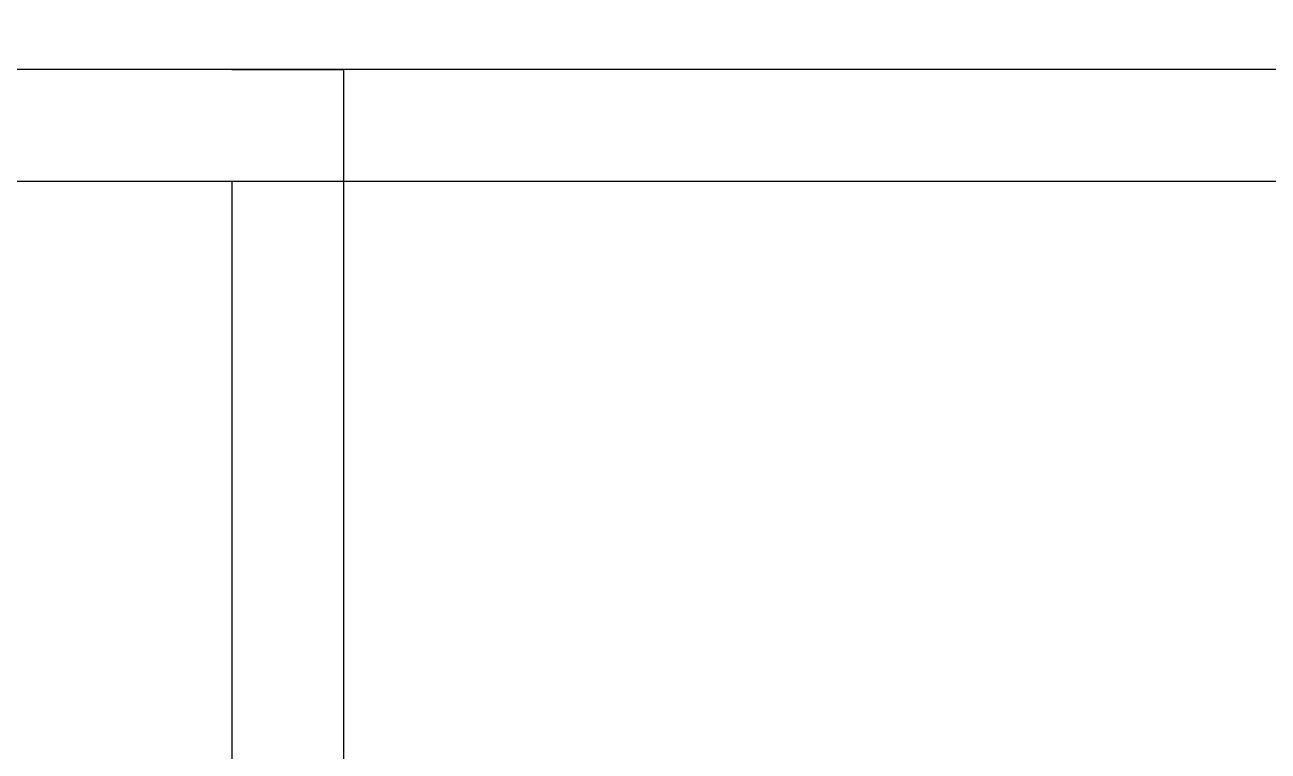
# Model space of a CAD drawing. Header units: inches. Extents: x 21 to 32698, y 13 to 3712.
# Drawn here: x 10472.08 to 10499.91, y 989.33 to 1005.58 of the extents above; entities that cross this region are included whole.
import ezdxf

# ---------------------------------------------------------------- set-up
doc = ezdxf.new("R2010")
doc.units = ezdxf.units.IN
doc.header["$MEASUREMENT"] = 0
doc.set_wipeout_variables(frame=1)
for name, color, linetype, lineweight in [('Z_MİM_-KM-GLAZ', 8, 'Continuous', 25), ('Z_MİM_-KM-WALL', 8, 'Continuous', 25), ('Z_MİM_-KM-WALL-PL', 8, 'Continuous', 25), ('Z_MİM_-KM-WALL-PLASTER', 8, 'Continuous', 25)]:
    doc.layers.add(name, color=color, linetype=linetype, lineweight=lineweight)

# ---------------------------------------------------------------- blocks, each defined once
blk = doc.blocks.new('-KM-AL5 140_164')
blk.add_wipeout([(151.488, -34.02), (151.726, -15.48), (149.45, -15.45), (149.45, 7.15), (9.45, 7.15), (9.45, -15.45), (7.398, -15.45), (7.567, -34.061)])
at = {"layer": 'Z_MİM_-KM-WALL'}
blk.add_line((9.45, 4.55), (9.45, -17.85), dxfattribs=at)
at = {"layer": 'Z_MİM_-KM-WALL-PLASTER'}
blk.add_lwpolyline([(9.45, 7.05), (11.95, 7.05), (11.95, -17.85)], dxfattribs=at)

msp = doc.modelspace()

# ---------------------------------------------------------------- block references
at = {"layer": 'Z_MİM_-KM-GLAZ'}
msp.add_blockref('-KM-AL5 140_164', (10467.265, 997.533), dxfattribs=at)

# ---------------------------------------------------------------- next in the draw order: linework, layer by layer
at = {"layer": 'Z_MİM_-KM-WALL-PL'}
msp.add_line((9996.714, 1002.083), (10616.714, 1002.083), dxfattribs=at)
at = {"layer": 'Z_MİM_-KM-WALL-PLASTER'}
msp.add_lwpolyline([(9999.214, 1644.583), (10579.214, 1644.583), (10579.21, 1599.585), (10614.214, 1599.585), (10614.215, 1509.583), (10619.214, 1509.583), (10619.214, 1354.583), (10614.215, 1354.583), (10614.215, 1004.583), (9999.214, 1004.583)], close=True, dxfattribs=at)

doc.saveas('drawing.dxf')
